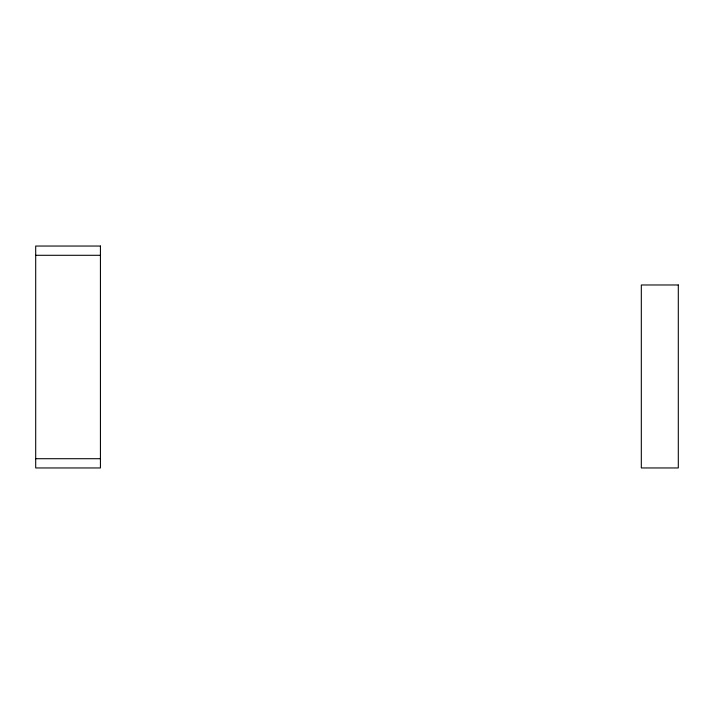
<?xml version="1.0" encoding="UTF-8"?>
<svg xmlns="http://www.w3.org/2000/svg" width="714" height="714" viewBox="0 0 714 714"><rect width="100%" height="100%" fill="white"/><g stroke="black" fill="none" stroke-linecap="round" stroke-linejoin="round"><path stroke-width="1.07" d="M35.7 255.291L100.424 255.291M35.7 458.709L100.424 458.709M100.424 246.044L35.7 246.044L35.7 467.956L100.424 467.956L100.424 246.044M678.3 284.975L641.315 284.975L641.315 467.956L678.3 467.956L678.3 284.975"/></g></svg>
